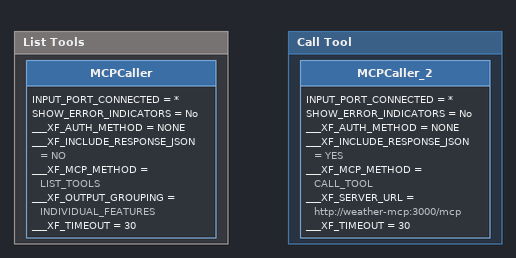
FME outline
Bookmark: List Tools
MCPCaller
    INPUT_PORT_CONNECTED = *
    SHOW_ERROR_INDICATORS = No
    ___XF_AUTH_METHOD = NONE
    ___XF_INCLUDE_RESPONSE_JSON = NO
    ___XF_MCP_METHOD = LIST_TOOLS
    ___XF_OUTPUT_GROUPING = INDIVIDUAL_FEATURES
    ___XF_TIMEOUT = 30

Bookmark: Call Tool
MCPCaller_2
    INPUT_PORT_CONNECTED = *
    SHOW_ERROR_INDICATORS = No
    ___XF_AUTH_METHOD = NONE
    ___XF_INCLUDE_RESPONSE_JSON = YES
    ___XF_MCP_METHOD = CALL_TOOL
    ___XF_SERVER_URL = http://weather-mcp:3000/mcp
    ___XF_TIMEOUT = 30
